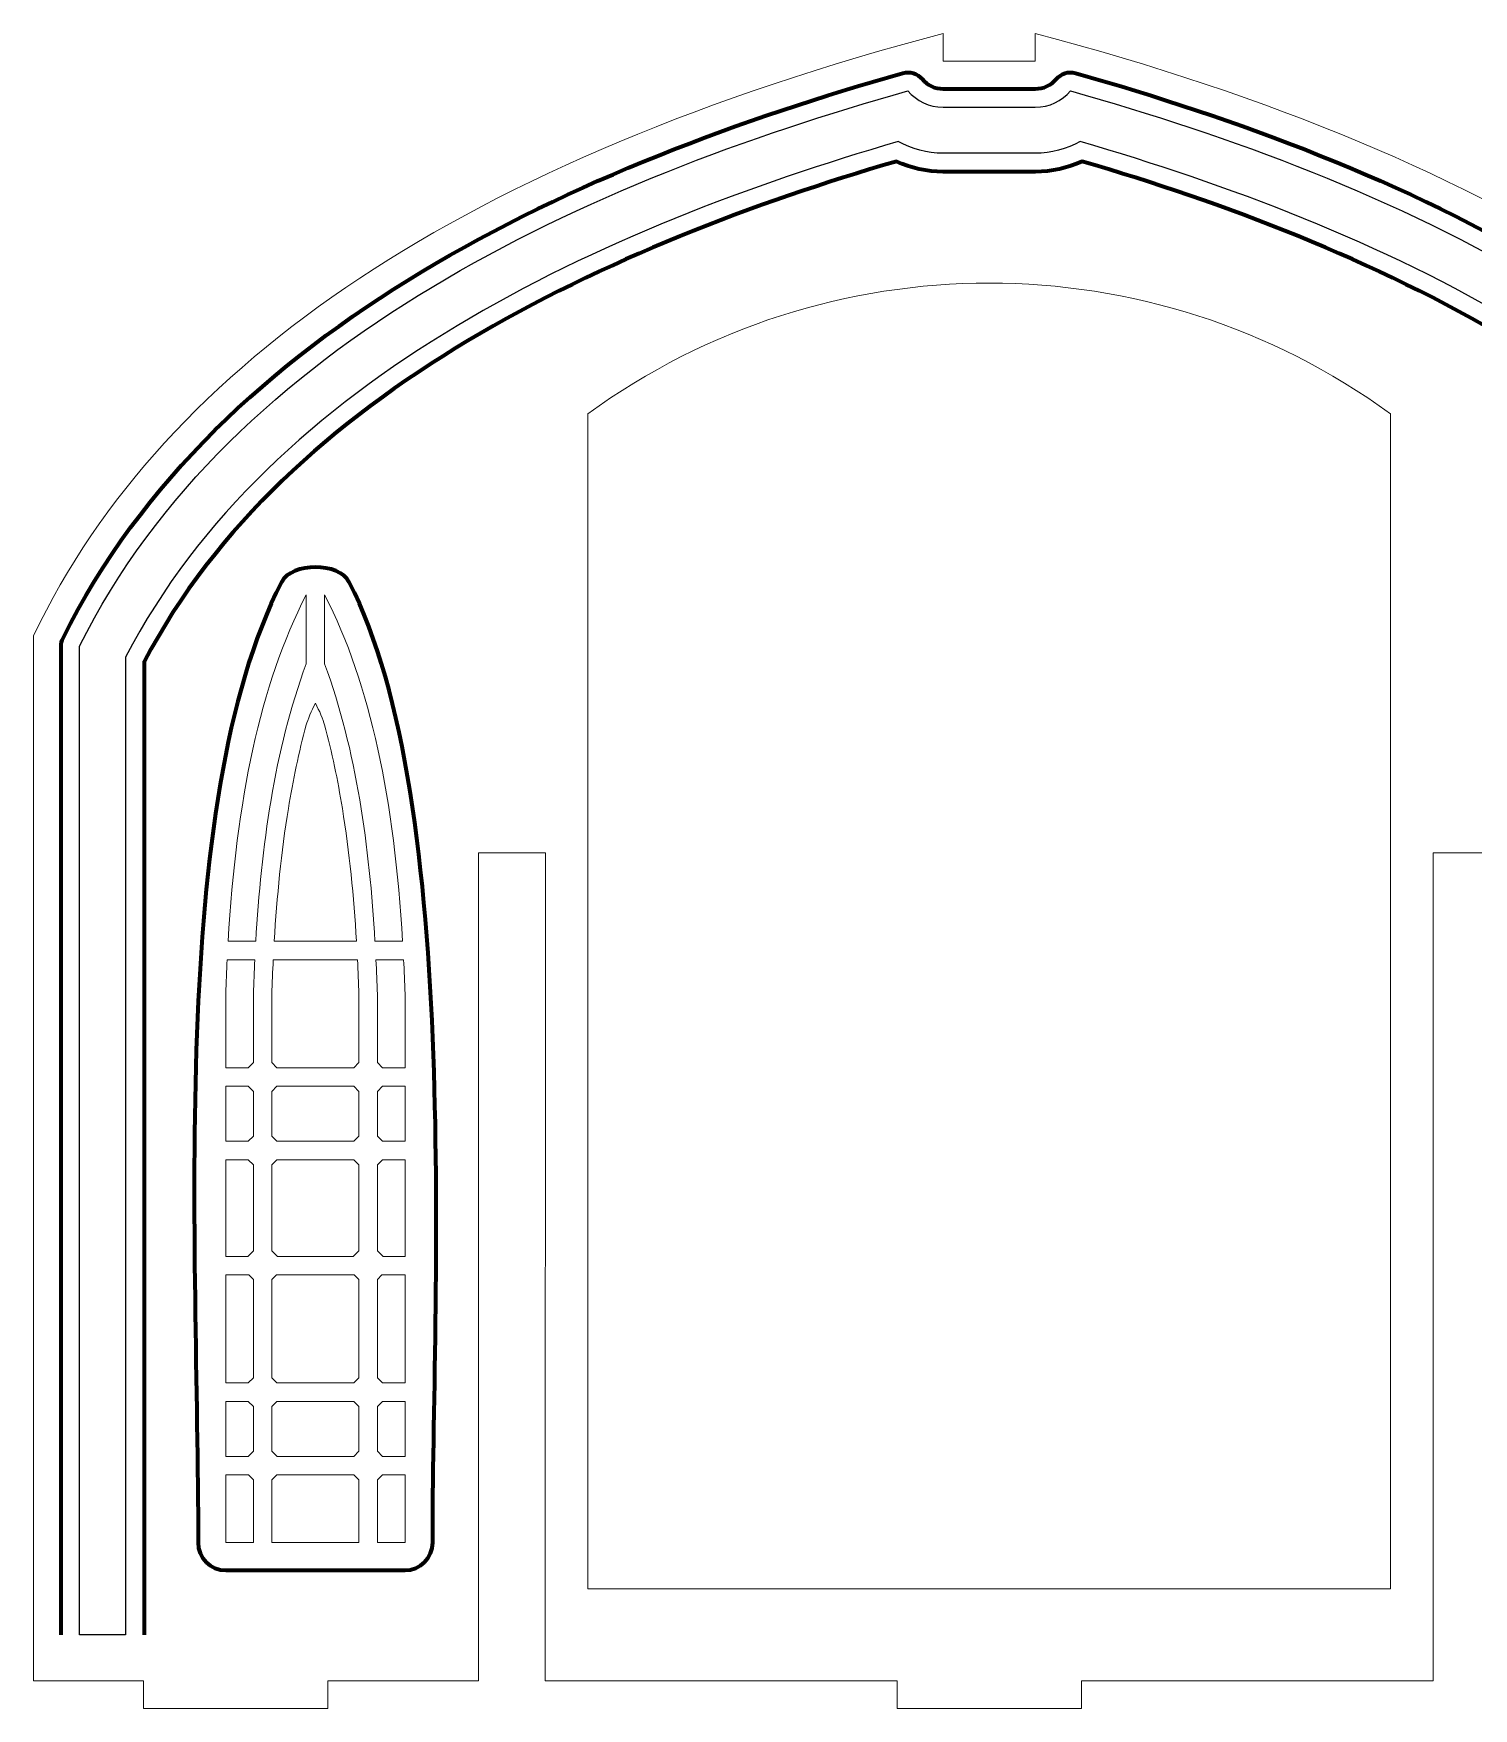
# Model space of a CAD drawing. Header units: centimetres. Extents: x -57 to 189, y -76 to 83.
# Drawn here: x 26.5 to 42.13, y 20.99 to 39.16 of the extents above; entities that cross this region are included whole.
import ezdxf

# ---------------------------------------------------------------- set-up
doc = ezdxf.new("R2010")
doc.units = ezdxf.units.CM
doc.header["$MEASUREMENT"] = 0
doc.layers.add('DEFAULT', color=7, linetype='Continuous')

msp = doc.modelspace()

# ---------------------------------------------------------------- linework, layer by layer
at = {"layer": 'DEFAULT', "color": 242, "lineweight": 9}
for points, knots in [([(36.87212, 38.85992), (36.87212, 38.85992), (36.37212, 38.85992), (36.37212, 38.85992), (36.37212, 38.85992), (36.37212, 38.85992), (36.37213, 39.15992), (36.37213, 39.15992), (36.37213, 39.15992), (31.2225, 37.798), (27.93245, 35.62031), (26.502, 32.62693), (26.502, 32.62693), (26.502, 32.62693), (26.50201, 21.28814), (26.50201, 21.28814), (26.50201, 21.28814), (26.50201, 21.28814), (27.69647, 21.28814), (27.69647, 21.28814), (27.69647, 21.28814), (27.69647, 21.28814), (27.69647, 20.98814), (27.69647, 20.98814), (27.69647, 20.98814), (27.69647, 20.98814), (29.69647, 20.98814), (29.69647, 20.98814), (29.69647, 20.98814), (29.69647, 20.98814), (29.69647, 21.28813), (29.69647, 21.28813), (29.69647, 21.28813), (29.69647, 21.28813), (31.33012, 21.28813), (31.33012, 21.28813), (31.33012, 21.28813), (31.33012, 21.28813), (31.33012, 30.27248), (31.33012, 30.27248), (31.33012, 30.27248), (31.33012, 30.27248), (32.05658, 30.27248), (32.05658, 30.27248), (32.05658, 30.27248), (32.05658, 30.27248), (32.05457, 21.28814), (32.05457, 21.28814), (32.05457, 21.28814), (32.05457, 21.28814), (35.87212, 21.28814), (35.87212, 21.28814), (35.87212, 21.28814), (35.87212, 21.28814), (35.87213, 20.98814), (35.87213, 20.98814), (35.87213, 20.98814), (35.87213, 20.98814), (36.87212, 20.98814), (36.87212, 20.98814), (36.87212, 20.98814), (36.87212, 20.98814), (37.87211, 20.98814), (37.87211, 20.98814), (37.87211, 20.98814), (37.87211, 20.98814), (37.87212, 21.28814), (37.87212, 21.28814), (37.87212, 21.28814), (37.87212, 21.28814), (41.68967, 21.28814), (41.68967, 21.28814), (41.68967, 21.28814), (41.68967, 21.28814), (41.68766, 30.27248), (41.68766, 30.27248), (41.68766, 30.27248), (41.68766, 30.27248), (42.41412, 30.27248), (42.41412, 30.27248), (42.41412, 30.27248), (42.41412, 30.27248), (42.41412, 21.28813), (42.41412, 21.28813), (42.41412, 21.28813), (42.41412, 21.28813), (44.04777, 21.28813), (44.04777, 21.28813), (44.04777, 21.28813), (44.04777, 21.28813), (44.04777, 20.98814), (44.04777, 20.98814), (44.04777, 20.98814), (44.04777, 20.98814), (46.04777, 20.98814), (46.04777, 20.98814), (46.04777, 20.98814), (46.04777, 20.98814), (46.04777, 21.28814), (46.04777, 21.28814), (46.04777, 21.28814), (46.04777, 21.28814), (47.24223, 21.28814), (47.24223, 21.28814), (47.24223, 21.28814), (47.24223, 21.28814), (47.24224, 32.62693), (47.24224, 32.62693), (47.24224, 32.62693), (45.81179, 35.62031), (42.52174, 37.798), (37.37211, 39.15992), (37.37211, 39.15992), (37.37211, 39.15992), (37.37212, 38.85992), (37.37212, 38.85992), (37.37212, 38.85992), (37.37212, 38.85992), (36.87212, 38.85992), (36.87212, 38.85992)], [0, 0, 0, 0, 0.03225806, 0.03225806, 0.03225806, 0.03225806, 0.06451613, 0.06451613, 0.06451613, 0.06451613, 0.09677419, 0.09677419, 0.09677419, 0.09677419, 0.12903226, 0.12903226, 0.12903226, 0.12903226, 0.16129032, 0.16129032, 0.16129032, 0.16129032, 0.19354839, 0.19354839, 0.19354839, 0.19354839, 0.22580645, 0.22580645, 0.22580645, 0.22580645, 0.25806452, 0.25806452, 0.25806452, 0.25806452, 0.29032258, 0.29032258, 0.29032258, 0.29032258, 0.32258065, 0.32258065, 0.32258065, 0.32258065, 0.35483871, 0.35483871, 0.35483871, 0.35483871, 0.38709677, 0.38709677, 0.38709677, 0.38709677, 0.41935484, 0.41935484, 0.41935484, 0.41935484, 0.4516129, 0.4516129, 0.4516129, 0.4516129, 0.48387097, 0.48387097, 0.48387097, 0.48387097, 0.51612903, 0.51612903, 0.51612903, 0.51612903, 0.5483871, 0.5483871, 0.5483871, 0.5483871, 0.58064516, 0.58064516, 0.58064516, 0.58064516, 0.61290323, 0.61290323, 0.61290323, 0.61290323, 0.64516129, 0.64516129, 0.64516129, 0.64516129, 0.67741935, 0.67741935, 0.67741935, 0.67741935, 0.70967742, 0.70967742, 0.70967742, 0.70967742, 0.74193548, 0.74193548, 0.74193548, 0.74193548, 0.77419355, 0.77419355, 0.77419355, 0.77419355, 0.80645161, 0.80645161, 0.80645161, 0.80645161, 0.83870968, 0.83870968, 0.83870968, 0.83870968, 0.87096774, 0.87096774, 0.87096774, 0.87096774, 0.90322581, 0.90322581, 0.90322581, 0.90322581, 0.93548387, 0.93548387, 0.93548387, 0.93548387, 1, 1, 1, 1]), ([(32.51872, 35.0339), (35.113, 36.92477), (38.63124, 36.92477), (41.22552, 35.03389), (41.22552, 35.03389), (41.22552, 35.03389), (41.22553, 22.28814), (41.22553, 22.28814), (41.22553, 22.28814), (41.22553, 22.28814), (36.87212, 22.28814), (36.87212, 22.28814), (36.87212, 22.28814), (36.87212, 22.28814), (32.51871, 22.28814), (32.51871, 22.28814), (32.51871, 22.28814), (32.51871, 22.28814), (32.51872, 35.0339), (32.51872, 35.0339)], [0, 0, 0, 0, 0.16666667, 0.16666667, 0.16666667, 0.16666667, 0.33333333, 0.33333333, 0.33333333, 0.33333333, 0.5, 0.5, 0.5, 0.5, 0.66666667, 0.66666667, 0.66666667, 0.66666667, 1, 1, 1, 1]), ([(29.46062, 32.32225), (29.1139, 31.38326), (28.97345, 30.32679), (28.91401, 29.31181), (28.91401, 29.31181), (28.91401, 29.31181), (28.61411, 29.31181), (28.61411, 29.31181), (28.61411, 29.31181), (28.70465, 30.83522), (28.95598, 32.08831), (29.46062, 33.071), (29.46062, 33.071), (29.46062, 33.071), (29.46062, 32.32225), (29.46062, 32.32225)], [0, 0, 0, 0, 0.2, 0.2, 0.2, 0.2, 0.4, 0.4, 0.4, 0.4, 0.6, 0.6, 0.6, 0.6, 1, 1, 1, 1]), ([(29.66062, 33.071), (30.16526, 32.08831), (30.4166, 30.83522), (30.50713, 29.31181), (30.50713, 29.31181), (30.50713, 29.31181), (30.20724, 29.31181), (30.20724, 29.31181), (30.20724, 29.31181), (30.1478, 30.32678), (30.00734, 31.38326), (29.66062, 32.32225), (29.66062, 32.32225), (29.66062, 32.32225), (29.66062, 33.071), (29.66062, 33.071)], [0, 0, 0, 0, 0.2, 0.2, 0.2, 0.2, 0.4, 0.4, 0.4, 0.4, 0.6, 0.6, 0.6, 0.6, 1, 1, 1, 1]), ([(29.85332, 30.75309), (29.9311, 30.27653), (29.97807, 29.79443), (30.00678, 29.31181), (30.00678, 29.31181), (30.00678, 29.31181), (29.56061, 29.31181), (29.56061, 29.31181), (29.56061, 29.31181), (29.56061, 29.31181), (29.11444, 29.31181), (29.11444, 29.31181), (29.11444, 29.31181), (29.14316, 29.79443), (29.19014, 30.27652), (29.26792, 30.75309), (29.26792, 30.75309), (29.31755, 31.05729), (29.3801, 31.3616), (29.46062, 31.66061), (29.46062, 31.66061), (29.47781, 31.71181), (29.5164, 31.81539), (29.56062, 31.89373), (29.56062, 31.89373), (29.60484, 31.81539), (29.64345, 31.71181), (29.66062, 31.66061), (29.66062, 31.66061), (29.74114, 31.3616), (29.80368, 31.05729), (29.85332, 30.75309)], [0, 0, 0, 0, 0.11111111, 0.11111111, 0.11111111, 0.11111111, 0.22222222, 0.22222222, 0.22222222, 0.22222222, 0.33333333, 0.33333333, 0.33333333, 0.33333333, 0.44444444, 0.44444444, 0.44444444, 0.44444444, 0.55555556, 0.55555556, 0.55555556, 0.55555556, 0.66666667, 0.66666667, 0.66666667, 0.66666667, 0.77777778, 0.77777778, 0.77777778, 0.77777778, 1, 1, 1, 1]), ([(28.88793, 28.73563), (28.88793, 28.73563), (28.88793, 27.99538), (28.88793, 27.99538), (28.88793, 27.99538), (28.88793, 27.99538), (28.83202, 27.93947), (28.83202, 27.93947), (28.83202, 27.93947), (28.83202, 27.93947), (28.58793, 27.93947), (28.58793, 27.93947), (28.58793, 27.93947), (28.58793, 27.93947), (28.58793, 28.7406), (28.58793, 28.7406), (28.58793, 28.7406), (28.59208, 28.86603), (28.59717, 28.98977), (28.60322, 29.11181), (28.60322, 29.11181), (28.60322, 29.11181), (28.90327, 29.11181), (28.90327, 29.11181), (28.90327, 29.11181), (28.89714, 28.98607), (28.89212, 28.86112), (28.88799, 28.73729), (28.88799, 28.73729), (28.88799, 28.73729), (28.88793, 28.73563), (28.88793, 28.73563)], [0, 0, 0, 0, 0.11111111, 0.11111111, 0.11111111, 0.11111111, 0.22222222, 0.22222222, 0.22222222, 0.22222222, 0.33333333, 0.33333333, 0.33333333, 0.33333333, 0.44444444, 0.44444444, 0.44444444, 0.44444444, 0.55555556, 0.55555556, 0.55555556, 0.55555556, 0.66666667, 0.66666667, 0.66666667, 0.66666667, 0.77777778, 0.77777778, 0.77777778, 0.77777778, 1, 1, 1, 1]), ([(30.03331, 28.73229), (30.03331, 28.73229), (30.0333, 27.99538), (30.0333, 27.99538), (30.0333, 27.99538), (30.0333, 27.99538), (29.9774, 27.93947), (29.9774, 27.93947), (29.9774, 27.93947), (29.9774, 27.93947), (29.56062, 27.93947), (29.56062, 27.93947), (29.56062, 27.93947), (29.56062, 27.93947), (29.14384, 27.93947), (29.14384, 27.93947), (29.14384, 27.93947), (29.14384, 27.93947), (29.08793, 27.99537), (29.08793, 27.99537), (29.08793, 27.99537), (29.08793, 27.99537), (29.08793, 28.7323), (29.08793, 28.7323), (29.08793, 28.7323), (29.09214, 28.85873), (29.0973, 28.98527), (29.10356, 29.11181), (29.10356, 29.11181), (29.10356, 29.11181), (29.56062, 29.11181), (29.56062, 29.11181), (29.56062, 29.11181), (29.56062, 29.11181), (30.01768, 29.11181), (30.01768, 29.11181), (30.01768, 29.11181), (30.02394, 28.98527), (30.02909, 28.85873), (30.03331, 28.73229)], [0, 0, 0, 0, 0.09090909, 0.09090909, 0.09090909, 0.09090909, 0.18181818, 0.18181818, 0.18181818, 0.18181818, 0.27272727, 0.27272727, 0.27272727, 0.27272727, 0.36363636, 0.36363636, 0.36363636, 0.36363636, 0.45454545, 0.45454545, 0.45454545, 0.45454545, 0.54545455, 0.54545455, 0.54545455, 0.54545455, 0.63636364, 0.63636364, 0.63636364, 0.63636364, 0.72727273, 0.72727273, 0.72727273, 0.72727273, 0.81818182, 0.81818182, 0.81818182, 0.81818182, 1, 1, 1, 1]), ([(30.53331, 28.7406), (30.53331, 28.7406), (30.5333, 27.93947), (30.5333, 27.93947), (30.5333, 27.93947), (30.5333, 27.93947), (30.28922, 27.93947), (30.28922, 27.93947), (30.28922, 27.93947), (30.28922, 27.93947), (30.23331, 27.99538), (30.23331, 27.99538), (30.23331, 27.99538), (30.23331, 27.99538), (30.23331, 28.73563), (30.23331, 28.73563), (30.23331, 28.73563), (30.23331, 28.73563), (30.23325, 28.73729), (30.23325, 28.73729), (30.23325, 28.73729), (30.22912, 28.86112), (30.2241, 28.98607), (30.21796, 29.11181), (30.21796, 29.11181), (30.21796, 29.11181), (30.51802, 29.11181), (30.51802, 29.11181), (30.51802, 29.11181), (30.52407, 28.98976), (30.52915, 28.86602), (30.53331, 28.7406)], [0, 0, 0, 0, 0.11111111, 0.11111111, 0.11111111, 0.11111111, 0.22222222, 0.22222222, 0.22222222, 0.22222222, 0.33333333, 0.33333333, 0.33333333, 0.33333333, 0.44444444, 0.44444444, 0.44444444, 0.44444444, 0.55555556, 0.55555556, 0.55555556, 0.55555556, 0.66666667, 0.66666667, 0.66666667, 0.66666667, 0.77777778, 0.77777778, 0.77777778, 0.77777778, 1, 1, 1, 1]), ([(28.88793, 27.68356), (28.88793, 27.68356), (28.88793, 27.1982), (28.88793, 27.1982), (28.88793, 27.1982), (28.88793, 27.1982), (28.83201, 27.14228), (28.83201, 27.14228), (28.83201, 27.14228), (28.83201, 27.14228), (28.58793, 27.14228), (28.58793, 27.14228), (28.58793, 27.14228), (28.58793, 27.14228), (28.58793, 27.73947), (28.58793, 27.73947), (28.58793, 27.73947), (28.58793, 27.73947), (28.83202, 27.73946), (28.83202, 27.73946), (28.83202, 27.73946), (28.83202, 27.73946), (28.88793, 27.68356), (28.88793, 27.68356)], [0, 0, 0, 0, 0.14285714, 0.14285714, 0.14285714, 0.14285714, 0.28571429, 0.28571429, 0.28571429, 0.28571429, 0.42857143, 0.42857143, 0.42857143, 0.42857143, 0.57142857, 0.57142857, 0.57142857, 0.57142857, 0.71428571, 0.71428571, 0.71428571, 0.71428571, 1, 1, 1, 1]), ([(29.56062, 27.73947), (29.56062, 27.73947), (29.9774, 27.73947), (29.9774, 27.73947), (29.9774, 27.73947), (29.9774, 27.73947), (30.03331, 27.68356), (30.03331, 27.68356), (30.03331, 27.68356), (30.03331, 27.68356), (30.03332, 27.1982), (30.03332, 27.1982), (30.03332, 27.1982), (30.03332, 27.1982), (29.9774, 27.14227), (29.9774, 27.14227), (29.9774, 27.14227), (29.9774, 27.14227), (29.5606, 27.14228), (29.5606, 27.14228), (29.5606, 27.14228), (29.5606, 27.14228), (29.14385, 27.14228), (29.14385, 27.14228), (29.14385, 27.14228), (29.14385, 27.14228), (29.08793, 27.1982), (29.08793, 27.1982), (29.08793, 27.1982), (29.08793, 27.1982), (29.08793, 27.68356), (29.08793, 27.68356), (29.08793, 27.68356), (29.08793, 27.68356), (29.14384, 27.73947), (29.14384, 27.73947), (29.14384, 27.73947), (29.14384, 27.73947), (29.56062, 27.73947), (29.56062, 27.73947)], [0, 0, 0, 0, 0.09090909, 0.09090909, 0.09090909, 0.09090909, 0.18181818, 0.18181818, 0.18181818, 0.18181818, 0.27272727, 0.27272727, 0.27272727, 0.27272727, 0.36363636, 0.36363636, 0.36363636, 0.36363636, 0.45454545, 0.45454545, 0.45454545, 0.45454545, 0.54545455, 0.54545455, 0.54545455, 0.54545455, 0.63636364, 0.63636364, 0.63636364, 0.63636364, 0.72727273, 0.72727273, 0.72727273, 0.72727273, 0.81818182, 0.81818182, 0.81818182, 0.81818182, 1, 1, 1, 1]), ([(30.53331, 27.73946), (30.53331, 27.73946), (30.53331, 27.14228), (30.53331, 27.14228), (30.53331, 27.14228), (30.53331, 27.14228), (30.28923, 27.14228), (30.28923, 27.14228), (30.28923, 27.14228), (30.28923, 27.14228), (30.23331, 27.1982), (30.23331, 27.1982), (30.23331, 27.1982), (30.23331, 27.1982), (30.23331, 27.68356), (30.23331, 27.68356), (30.23331, 27.68356), (30.23331, 27.68356), (30.28922, 27.73947), (30.28922, 27.73947), (30.28922, 27.73947), (30.28922, 27.73947), (30.53331, 27.73946), (30.53331, 27.73946)], [0, 0, 0, 0, 0.14285714, 0.14285714, 0.14285714, 0.14285714, 0.28571429, 0.28571429, 0.28571429, 0.28571429, 0.42857143, 0.42857143, 0.42857143, 0.42857143, 0.57142857, 0.57142857, 0.57142857, 0.57142857, 0.71428571, 0.71428571, 0.71428571, 0.71428571, 1, 1, 1, 1]), ([(28.88793, 26.88638), (28.88793, 26.88638), (28.88793, 25.95397), (28.88793, 25.95397), (28.88793, 25.95397), (28.88793, 25.95397), (28.82623, 25.89228), (28.82623, 25.89228), (28.82623, 25.89228), (28.82623, 25.89228), (28.58793, 25.89228), (28.58793, 25.89228), (28.58793, 25.89228), (28.58793, 25.89228), (28.58793, 26.94228), (28.58793, 26.94228), (28.58793, 26.94228), (28.58793, 26.94228), (28.83203, 26.94228), (28.83203, 26.94228), (28.83203, 26.94228), (28.83203, 26.94228), (28.88793, 26.88638), (28.88793, 26.88638)], [0, 0, 0, 0, 0.14285714, 0.14285714, 0.14285714, 0.14285714, 0.28571429, 0.28571429, 0.28571429, 0.28571429, 0.42857143, 0.42857143, 0.42857143, 0.42857143, 0.57142857, 0.57142857, 0.57142857, 0.57142857, 0.71428571, 0.71428571, 0.71428571, 0.71428571, 1, 1, 1, 1]), ([(30.03332, 26.88638), (30.03332, 26.88638), (30.03331, 25.95397), (30.03331, 25.95397), (30.03331, 25.95397), (30.03331, 25.95397), (29.97162, 25.89228), (29.97162, 25.89228), (29.97162, 25.89228), (29.97162, 25.89228), (29.56062, 25.89228), (29.56062, 25.89228), (29.56062, 25.89228), (29.56062, 25.89228), (29.14962, 25.89228), (29.14962, 25.89228), (29.14962, 25.89228), (29.14962, 25.89228), (29.08793, 25.95397), (29.08793, 25.95397), (29.08793, 25.95397), (29.08793, 25.95397), (29.08792, 26.88638), (29.08792, 26.88638), (29.08792, 26.88638), (29.08792, 26.88638), (29.14383, 26.94228), (29.14383, 26.94228), (29.14383, 26.94228), (29.14383, 26.94228), (29.56062, 26.94228), (29.56062, 26.94228), (29.56062, 26.94228), (29.56062, 26.94228), (29.97741, 26.94228), (29.97741, 26.94228), (29.97741, 26.94228), (29.97741, 26.94228), (30.03332, 26.88638), (30.03332, 26.88638)], [0, 0, 0, 0, 0.09090909, 0.09090909, 0.09090909, 0.09090909, 0.18181818, 0.18181818, 0.18181818, 0.18181818, 0.27272727, 0.27272727, 0.27272727, 0.27272727, 0.36363636, 0.36363636, 0.36363636, 0.36363636, 0.45454545, 0.45454545, 0.45454545, 0.45454545, 0.54545455, 0.54545455, 0.54545455, 0.54545455, 0.63636364, 0.63636364, 0.63636364, 0.63636364, 0.72727273, 0.72727273, 0.72727273, 0.72727273, 0.81818182, 0.81818182, 0.81818182, 0.81818182, 1, 1, 1, 1]), ([(30.53331, 26.94228), (30.53331, 26.94228), (30.53331, 25.89229), (30.53331, 25.89229), (30.53331, 25.89229), (30.53331, 25.89229), (30.295, 25.89229), (30.295, 25.89229), (30.295, 25.89229), (30.295, 25.89229), (30.23331, 25.95397), (30.23331, 25.95397), (30.23331, 25.95397), (30.23331, 25.95397), (30.23331, 26.88638), (30.23331, 26.88638), (30.23331, 26.88638), (30.23331, 26.88638), (30.28921, 26.94228), (30.28921, 26.94228), (30.28921, 26.94228), (30.28921, 26.94228), (30.53331, 26.94228), (30.53331, 26.94228)], [0, 0, 0, 0, 0.14285714, 0.14285714, 0.14285714, 0.14285714, 0.28571429, 0.28571429, 0.28571429, 0.28571429, 0.42857143, 0.42857143, 0.42857143, 0.42857143, 0.57142857, 0.57142857, 0.57142857, 0.57142857, 0.71428571, 0.71428571, 0.71428571, 0.71428571, 1, 1, 1, 1]), ([(28.88793, 25.64215), (28.88793, 25.64215), (28.88793, 24.57586), (28.88793, 24.57586), (28.88793, 24.57586), (28.88793, 24.57586), (28.832, 24.51994), (28.832, 24.51994), (28.832, 24.51994), (28.832, 24.51994), (28.58793, 24.51994), (28.58793, 24.51994), (28.58793, 24.51994), (28.58793, 24.51994), (28.58793, 25.69228), (28.58793, 25.69228), (28.58793, 25.69228), (28.58793, 25.69228), (28.8378, 25.69229), (28.8378, 25.69229), (28.8378, 25.69229), (28.8378, 25.69229), (28.88793, 25.64215), (28.88793, 25.64215)], [0, 0, 0, 0, 0.14285714, 0.14285714, 0.14285714, 0.14285714, 0.28571429, 0.28571429, 0.28571429, 0.28571429, 0.42857143, 0.42857143, 0.42857143, 0.42857143, 0.57142857, 0.57142857, 0.57142857, 0.57142857, 0.71428571, 0.71428571, 0.71428571, 0.71428571, 1, 1, 1, 1]), ([(29.56062, 25.69227), (29.56062, 25.69227), (29.98317, 25.69228), (29.98317, 25.69228), (29.98317, 25.69228), (29.98317, 25.69228), (30.0333, 25.64215), (30.0333, 25.64215), (30.0333, 25.64215), (30.0333, 25.64215), (30.03331, 24.57584), (30.03331, 24.57584), (30.03331, 24.57584), (30.03331, 24.57584), (29.9774, 24.51994), (29.9774, 24.51994), (29.9774, 24.51994), (29.9774, 24.51994), (29.56062, 24.51994), (29.56062, 24.51994), (29.56062, 24.51994), (29.56062, 24.51994), (29.14383, 24.51994), (29.14383, 24.51994), (29.14383, 24.51994), (29.14383, 24.51994), (29.08793, 24.57584), (29.08793, 24.57584), (29.08793, 24.57584), (29.08793, 24.57584), (29.08793, 25.64215), (29.08793, 25.64215), (29.08793, 25.64215), (29.08793, 25.64215), (29.13805, 25.69228), (29.13805, 25.69228), (29.13805, 25.69228), (29.13805, 25.69228), (29.56062, 25.69227), (29.56062, 25.69227)], [0, 0, 0, 0, 0.09090909, 0.09090909, 0.09090909, 0.09090909, 0.18181818, 0.18181818, 0.18181818, 0.18181818, 0.27272727, 0.27272727, 0.27272727, 0.27272727, 0.36363636, 0.36363636, 0.36363636, 0.36363636, 0.45454545, 0.45454545, 0.45454545, 0.45454545, 0.54545455, 0.54545455, 0.54545455, 0.54545455, 0.63636364, 0.63636364, 0.63636364, 0.63636364, 0.72727273, 0.72727273, 0.72727273, 0.72727273, 0.81818182, 0.81818182, 0.81818182, 0.81818182, 1, 1, 1, 1]), ([(30.5333, 25.69228), (30.5333, 25.69228), (30.5333, 24.51994), (30.5333, 24.51994), (30.5333, 24.51994), (30.5333, 24.51994), (30.28921, 24.51994), (30.28921, 24.51994), (30.28921, 24.51994), (30.28921, 24.51994), (30.23331, 24.57586), (30.23331, 24.57586), (30.23331, 24.57586), (30.23331, 24.57586), (30.23331, 25.64215), (30.23331, 25.64215), (30.23331, 25.64215), (30.23331, 25.64215), (30.28344, 25.69228), (30.28344, 25.69228), (30.28344, 25.69228), (30.28344, 25.69228), (30.5333, 25.69228), (30.5333, 25.69228)], [0, 0, 0, 0, 0.14285714, 0.14285714, 0.14285714, 0.14285714, 0.28571429, 0.28571429, 0.28571429, 0.28571429, 0.42857143, 0.42857143, 0.42857143, 0.42857143, 0.57142857, 0.57142857, 0.57142857, 0.57142857, 0.71428571, 0.71428571, 0.71428571, 0.71428571, 1, 1, 1, 1]), ([(28.88792, 24.26402), (28.88792, 24.26402), (28.88793, 23.77997), (28.88793, 23.77997), (28.88793, 23.77997), (28.88793, 23.77997), (28.83069, 23.72275), (28.83069, 23.72275), (28.83069, 23.72275), (28.83069, 23.72275), (28.58793, 23.72275), (28.58793, 23.72275), (28.58793, 23.72275), (28.58793, 23.72275), (28.58793, 24.31993), (28.58793, 24.31993), (28.58793, 24.31993), (28.58793, 24.31993), (28.832, 24.31994), (28.832, 24.31994), (28.832, 24.31994), (28.832, 24.31994), (28.88792, 24.26402), (28.88792, 24.26402)], [0, 0, 0, 0, 0.14285714, 0.14285714, 0.14285714, 0.14285714, 0.28571429, 0.28571429, 0.28571429, 0.28571429, 0.42857143, 0.42857143, 0.42857143, 0.42857143, 0.57142857, 0.57142857, 0.57142857, 0.57142857, 0.71428571, 0.71428571, 0.71428571, 0.71428571, 1, 1, 1, 1]), ([(29.14382, 24.31994), (29.14382, 24.31994), (29.56062, 24.31994), (29.56062, 24.31994), (29.56062, 24.31994), (29.56062, 24.31994), (29.9774, 24.31995), (29.9774, 24.31995), (29.9774, 24.31995), (29.9774, 24.31995), (30.03331, 24.26404), (30.03331, 24.26404), (30.03331, 24.26404), (30.03331, 24.26404), (30.03332, 23.77996), (30.03332, 23.77996), (30.03332, 23.77996), (30.03332, 23.77996), (29.9761, 23.72275), (29.9761, 23.72275), (29.9761, 23.72275), (29.9761, 23.72275), (29.56062, 23.72275), (29.56062, 23.72275), (29.56062, 23.72275), (29.56062, 23.72275), (29.14514, 23.72276), (29.14514, 23.72276), (29.14514, 23.72276), (29.14514, 23.72276), (29.08793, 23.77996), (29.08793, 23.77996), (29.08793, 23.77996), (29.08793, 23.77996), (29.08793, 24.26404), (29.08793, 24.26404), (29.08793, 24.26404), (29.08793, 24.26404), (29.14382, 24.31994), (29.14382, 24.31994)], [0, 0, 0, 0, 0.09090909, 0.09090909, 0.09090909, 0.09090909, 0.18181818, 0.18181818, 0.18181818, 0.18181818, 0.27272727, 0.27272727, 0.27272727, 0.27272727, 0.36363636, 0.36363636, 0.36363636, 0.36363636, 0.45454545, 0.45454545, 0.45454545, 0.45454545, 0.54545455, 0.54545455, 0.54545455, 0.54545455, 0.63636364, 0.63636364, 0.63636364, 0.63636364, 0.72727273, 0.72727273, 0.72727273, 0.72727273, 0.81818182, 0.81818182, 0.81818182, 0.81818182, 1, 1, 1, 1]), ([(30.53331, 24.31993), (30.53331, 24.31993), (30.53331, 23.72275), (30.53331, 23.72275), (30.53331, 23.72275), (30.53331, 23.72275), (30.29054, 23.72275), (30.29054, 23.72275), (30.29054, 23.72275), (30.29054, 23.72275), (30.23331, 23.77998), (30.23331, 23.77998), (30.23331, 23.77998), (30.23331, 23.77998), (30.23331, 24.26402), (30.23331, 24.26402), (30.23331, 24.26402), (30.23331, 24.26402), (30.28922, 24.31994), (30.28922, 24.31994), (30.28922, 24.31994), (30.28922, 24.31994), (30.53331, 24.31993), (30.53331, 24.31993)], [0, 0, 0, 0, 0.14285714, 0.14285714, 0.14285714, 0.14285714, 0.28571429, 0.28571429, 0.28571429, 0.28571429, 0.42857143, 0.42857143, 0.42857143, 0.42857143, 0.57142857, 0.57142857, 0.57142857, 0.57142857, 0.71428571, 0.71428571, 0.71428571, 0.71428571, 1, 1, 1, 1]), ([(28.88793, 23.46814), (28.88793, 23.46814), (28.88793, 22.78814), (28.88793, 22.78814), (28.88793, 22.78814), (28.88793, 22.78814), (28.58793, 22.78814), (28.58793, 22.78814), (28.58793, 22.78814), (28.58793, 22.78814), (28.58793, 23.52275), (28.58793, 23.52275), (28.58793, 23.52275), (28.58793, 23.52275), (28.83332, 23.52275), (28.83332, 23.52275), (28.83332, 23.52275), (28.83332, 23.52275), (28.88793, 23.46814), (28.88793, 23.46814)], [0, 0, 0, 0, 0.16666667, 0.16666667, 0.16666667, 0.16666667, 0.33333333, 0.33333333, 0.33333333, 0.33333333, 0.5, 0.5, 0.5, 0.5, 0.66666667, 0.66666667, 0.66666667, 0.66666667, 1, 1, 1, 1]), ([(29.97872, 23.52275), (29.97872, 23.52275), (30.03331, 23.46816), (30.03331, 23.46816), (30.03331, 23.46816), (30.03331, 23.46816), (30.03331, 22.78814), (30.03331, 22.78814), (30.03331, 22.78814), (30.03331, 22.78814), (29.56062, 22.78814), (29.56062, 22.78814), (29.56062, 22.78814), (29.56062, 22.78814), (29.08793, 22.78814), (29.08793, 22.78814), (29.08793, 22.78814), (29.08793, 22.78814), (29.08793, 23.46816), (29.08793, 23.46816), (29.08793, 23.46816), (29.08793, 23.46816), (29.14252, 23.52275), (29.14252, 23.52275), (29.14252, 23.52275), (29.14252, 23.52275), (29.56062, 23.52274), (29.56062, 23.52274), (29.56062, 23.52274), (29.56062, 23.52274), (29.97872, 23.52275), (29.97872, 23.52275)], [0, 0, 0, 0, 0.11111111, 0.11111111, 0.11111111, 0.11111111, 0.22222222, 0.22222222, 0.22222222, 0.22222222, 0.33333333, 0.33333333, 0.33333333, 0.33333333, 0.44444444, 0.44444444, 0.44444444, 0.44444444, 0.55555556, 0.55555556, 0.55555556, 0.55555556, 0.66666667, 0.66666667, 0.66666667, 0.66666667, 0.77777778, 0.77777778, 0.77777778, 0.77777778, 1, 1, 1, 1]), ([(30.28792, 23.52275), (30.28792, 23.52275), (30.53331, 23.52276), (30.53331, 23.52276), (30.53331, 23.52276), (30.53331, 23.52276), (30.53331, 22.78814), (30.53331, 22.78814), (30.53331, 22.78814), (30.53331, 22.78814), (30.23331, 22.78814), (30.23331, 22.78814), (30.23331, 22.78814), (30.23331, 22.78814), (30.23331, 23.46814), (30.23331, 23.46814), (30.23331, 23.46814), (30.23331, 23.46814), (30.28792, 23.52275), (30.28792, 23.52275)], [0, 0, 0, 0, 0.16666667, 0.16666667, 0.16666667, 0.16666667, 0.33333333, 0.33333333, 0.33333333, 0.33333333, 0.5, 0.5, 0.5, 0.5, 0.66666667, 0.66666667, 0.66666667, 0.66666667, 1, 1, 1, 1])]:
    msp.add_open_spline(points, degree=3, knots=knots, dxfattribs=at)
at = {"layer": 'DEFAULT', "color": 250, "lineweight": 100}
for points, knots in [([(26.80201, 21.78814), (26.80201, 21.78814), (26.802, 32.51169), (26.802, 32.51169), (26.802, 32.51169), (26.802, 32.54398), (26.80848, 32.57164), (26.82284, 32.60057), (26.82284, 32.60057), (28.50905, 35.99956), (32.46912, 37.75275), (35.93625, 38.72994), (35.93625, 38.72994), (36.0134, 38.75168), (36.09135, 38.72785), (36.14315, 38.66668), (36.14315, 38.66668), (36.2004, 38.59905), (36.2834, 38.55992), (36.37212, 38.55992), (36.37212, 38.55992), (36.37212, 38.55992), (37.37212, 38.55992), (37.37212, 38.55992), (37.37212, 38.55992), (37.46084, 38.55992), (37.54384, 38.59905), (37.60109, 38.66668), (37.60109, 38.66668), (37.65289, 38.72785), (37.73084, 38.75168), (37.80799, 38.72994), (37.80799, 38.72994), (41.27512, 37.75275), (45.23519, 35.99956), (46.9214, 32.60057), (46.9214, 32.60057), (46.93576, 32.57164), (46.94224, 32.54398), (46.94224, 32.51169), (46.94224, 32.51169), (46.94224, 32.51169), (46.94223, 21.78814), (46.94223, 21.78814)], [0, 0, 0, 0, 0.08333333, 0.08333333, 0.08333333, 0.08333333, 0.16666667, 0.16666667, 0.16666667, 0.16666667, 0.25, 0.25, 0.25, 0.25, 0.33333333, 0.33333333, 0.33333333, 0.33333333, 0.41666667, 0.41666667, 0.41666667, 0.41666667, 0.5, 0.5, 0.5, 0.5, 0.58333333, 0.58333333, 0.58333333, 0.58333333, 0.66666667, 0.66666667, 0.66666667, 0.66666667, 0.75, 0.75, 0.75, 0.75, 0.83333333, 0.83333333, 0.83333333, 0.83333333, 1, 1, 1, 1]), ([(46.04223, 21.78814), (46.04223, 21.78814), (46.04224, 32.3434), (46.04224, 32.3434), (46.04224, 32.3434), (44.4916, 35.29455), (40.93666, 36.87522), (37.87985, 37.77278), (37.87985, 37.77278), (37.72126, 37.69859), (37.54799, 37.65992), (37.37212, 37.65992), (37.37212, 37.65992), (37.37212, 37.65992), (36.37212, 37.65992), (36.37212, 37.65992), (36.37212, 37.65992), (36.19625, 37.65992), (36.02298, 37.69859), (35.86439, 37.77278), (35.86439, 37.77278), (32.80758, 36.87522), (29.25264, 35.29455), (27.702, 32.3434), (27.702, 32.3434), (27.702, 32.3434), (27.70201, 21.78814), (27.70201, 21.78814)], [0, 0, 0, 0, 0.125, 0.125, 0.125, 0.125, 0.25, 0.25, 0.25, 0.25, 0.375, 0.375, 0.375, 0.375, 0.5, 0.5, 0.5, 0.5, 0.625, 0.625, 0.625, 0.625, 0.75, 0.75, 0.75, 0.75, 1, 1, 1, 1])]:
    msp.add_open_spline(points, degree=3, knots=knots, dxfattribs=at)
at = {"layer": 'DEFAULT', "color": 250}
msp.add_open_spline([(27.502, 32.39237), (29.07792, 35.44326), (32.71977, 37.06692), (35.88459, 37.98704), (35.88459, 37.98704), (36.03181, 37.90464), (36.19918, 37.85992), (36.37212, 37.85992), (36.37212, 37.85992), (36.37212, 37.85992), (37.37212, 37.85992), (37.37212, 37.85992), (37.37212, 37.85992), (37.54506, 37.85992), (37.71243, 37.90464), (37.85965, 37.98704), (37.85965, 37.98704), (41.02447, 37.06692), (44.66632, 35.44326), (46.24224, 32.39237), (46.24224, 32.39237), (46.24224, 32.39237), (46.24223, 21.78814), (46.24223, 21.78814), (46.24223, 21.78814), (46.24223, 21.78814), (46.74223, 21.78814), (46.74223, 21.78814), (46.74223, 21.78814), (46.74223, 21.78814), (46.74224, 32.51169), (46.74224, 32.51169), (46.74224, 32.51169), (45.09125, 35.83968), (41.18867, 37.56932), (37.75373, 38.53744), (37.75373, 38.53744), (37.66189, 38.42897), (37.52481, 38.35992), (37.37212, 38.35992), (37.37212, 38.35992), (37.37212, 38.35992), (36.37212, 38.35992), (36.37212, 38.35992), (36.37212, 38.35992), (36.21943, 38.35992), (36.08235, 38.42897), (35.99051, 38.53744), (35.99051, 38.53744), (32.55557, 37.56932), (28.65299, 35.83968), (27.002, 32.51169), (27.002, 32.51169), (27.002, 32.51169), (27.00201, 21.78814), (27.00201, 21.78814), (27.00201, 21.78814), (27.00201, 21.78814), (27.50201, 21.78814), (27.50201, 21.78814), (27.50201, 21.78814), (27.50201, 21.78814), (27.502, 32.39237), (27.502, 32.39237)], degree=3, knots=[0, 0, 0, 0, 0.05882353, 0.05882353, 0.05882353, 0.05882353, 0.11764706, 0.11764706, 0.11764706, 0.11764706, 0.17647059, 0.17647059, 0.17647059, 0.17647059, 0.23529412, 0.23529412, 0.23529412, 0.23529412, 0.29411765, 0.29411765, 0.29411765, 0.29411765, 0.35294118, 0.35294118, 0.35294118, 0.35294118, 0.41176471, 0.41176471, 0.41176471, 0.41176471, 0.47058824, 0.47058824, 0.47058824, 0.47058824, 0.52941176, 0.52941176, 0.52941176, 0.52941176, 0.58823529, 0.58823529, 0.58823529, 0.58823529, 0.64705882, 0.64705882, 0.64705882, 0.64705882, 0.70588235, 0.70588235, 0.70588235, 0.70588235, 0.76470588, 0.76470588, 0.76470588, 0.76470588, 0.82352941, 0.82352941, 0.82352941, 0.82352941, 0.88235294, 0.88235294, 0.88235294, 0.88235294, 1, 1, 1, 1], dxfattribs=at)
at = {"layer": 'DEFAULT', "color": 250, "lineweight": 200}
msp.add_open_spline([(30.83331, 22.78814), (30.83331, 22.62291), (30.69854, 22.48814), (30.53331, 22.48814), (30.53331, 22.48814), (29.88541, 22.48814), (29.23583, 22.48814), (28.58793, 22.48814), (28.58793, 22.48814), (28.4227, 22.48814), (28.28793, 22.62291), (28.28793, 22.78814), (28.28793, 22.78814), (28.28793, 26.03359), (27.95031, 30.78669), (29.19375, 33.20804), (29.19375, 33.20804), (29.30448, 33.42368), (29.81676, 33.42368), (29.92749, 33.20804), (29.92749, 33.20804), (31.15801, 30.81186), (30.83331, 25.40349), (30.83331, 22.78814)], degree=3, knots=[0, 0, 0, 0, 0.14285714, 0.14285714, 0.14285714, 0.14285714, 0.28571429, 0.28571429, 0.28571429, 0.28571429, 0.42857143, 0.42857143, 0.42857143, 0.42857143, 0.57142857, 0.57142857, 0.57142857, 0.57142857, 0.71428571, 0.71428571, 0.71428571, 0.71428571, 1, 1, 1, 1], dxfattribs=at)

doc.saveas('drawing.dxf')
